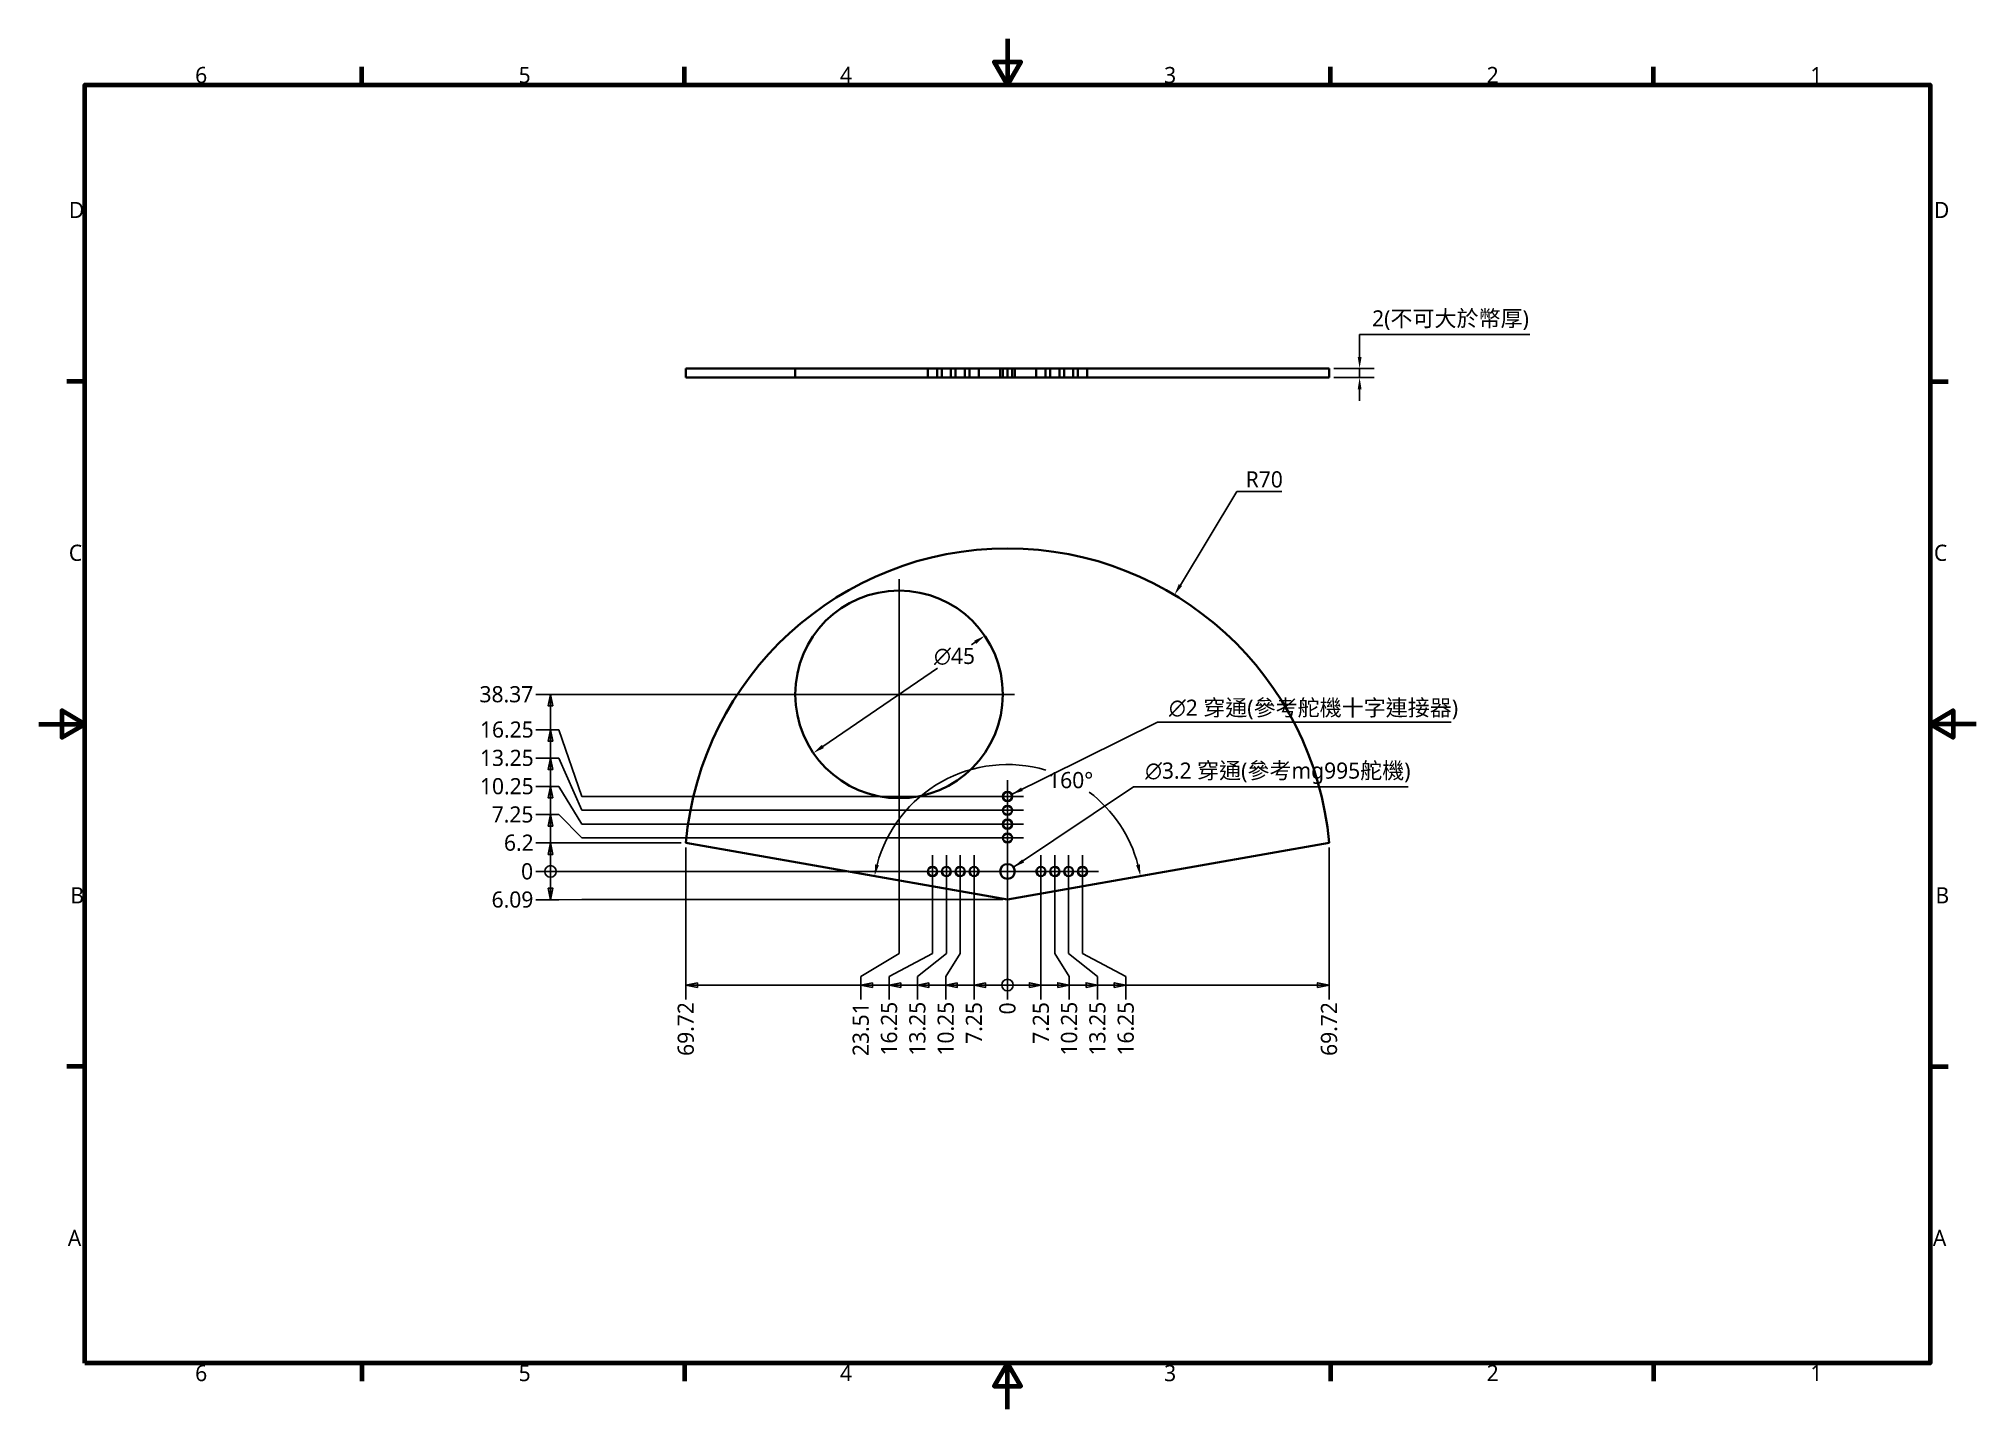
# Model space of a CAD drawing. Header units: millimetres. Extents: x 0 to 420, y 0 to 297.
import ezdxf

# ---------------------------------------------------------------- set-up
doc = ezdxf.new("R2010")
doc.units = ezdxf.units.MM
for name, color, linetype, lineweight, true_color in [('中心標記 (ISO)', 1, 'Continuous', 25, 0xff0000), ('圖框 (ISO)', 1, 'Continuous', 70, 0xff0000), ('標註 (ISO)', 5, 'Continuous', 25, 0x0000ff), ('符號 (ISO)', 7, 'Continuous', 25, 0xff0080), ('隱藏 (ISO)', 3, 'Continuous', 35, 0x00ff00)]:
    doc.layers.add(name, color=color, linetype=linetype, lineweight=lineweight, true_color=true_color)
doc.layers.add('可見 (ISO)', color=7, linetype='Continuous', lineweight=35)
doc.styles.add('註記文字 (ISO)', font='')
doc.styles.get('註記文字 (ISO)').set_extended_font_data('Microsoft JhengHei')
doc.dimstyles.new('預設 (ISO)', dxfattribs={"dimtxt": 3.5, "dimasz": 2.5, "dimexe": 3.175, "dimexo": 1, "dimgap": 0.762, "dimtad": 1, "dimtoh": 1, "dimrnd": 1e-08, "dimdsep": 46, "dimtxsty": '註記文字 (ISO)', "dimcen": 0.09, "dimdle": 10, "dimclrd": 256, "dimclre": 256, "dimclrt": 256, "dimazin": 2, "dimtfac": 0.571429, "dimtmove": 0, "dimatfit": 3, "dimfxl": 1, "dimtolj": 1, "dimtzin": 0, "dimlwd": -1, "dimlwe": -1, "dimarcsym": 0})
doc.dimstyles.new('預設 (ISO)$7', dxfattribs={"dimtxt": 3.5, "dimasz": 2.5, "dimexe": 3.175, "dimexo": 1, "dimgap": 0.762, "dimtad": 1, "dimtoh": 1, "dimrnd": 1e-08, "dimdsep": 46, "dimtxsty": '註記文字 (ISO)', "dimcen": 0.09, "dimdle": 10, "dimclrd": 256, "dimclre": 256, "dimclrt": 256, "dimazin": 2, "dimtfac": 0.571429, "dimtmove": 0, "dimatfit": 3, "dimfxl": 1, "dimtolj": 1, "dimtzin": 0, "dimlwd": -1, "dimlwe": -1, "dimarcsym": 0})

# ---------------------------------------------------------------- blocks, each defined once
blk = doc.blocks.new('圖框 預設圖框')
at = {"layer": '圖框 (ISO)'}
for p, q in [((70, 287), (70, 290.9)), ((140, 287), (140, 290.9)), ((280, 287), (280, 290.9)), ((350, 287), (350, 290.9)), ((10, 222.75), (6.1, 222.75)), ((410, 222.75), (413.9, 222.75)), ((10, 74.25), (6.1, 74.25)), ((410, 74.25), (413.9, 74.25)), ((70, 10), (70, 6.1)), ((140, 10), (140, 6.1)), ((280, 10), (280, 6.1)), ((350, 10), (350, 6.1))]:
    blk.add_line(p, q, dxfattribs=at)
at = {"layer": '圖框 (ISO)', "flags": 128}
for points in [[(210, 297), (210, 287), (207.11, 292), (212.89, 292), (210, 287)], [(10, 10), (10, 287), (410, 287), (410, 10), (10, 10)], [(0, 148.5), (10, 148.5), (5, 151.39), (5, 145.61), (10, 148.5)], [(420, 148.5), (410, 148.5), (415, 151.39), (415, 145.61), (410, 148.5)], [(210, 0), (210, 10), (207.11, 5), (212.89, 5), (210, 10)]]:
    blk.add_lwpolyline(points, dxfattribs=at)
at = {"layer": '圖框 (ISO)', "char_height": 3.5, "attachment_point": 7, "style": '註記文字 (ISO)'}
for s, insert in [('6', (33.91, 287.34)), ('5', (104.03, 287.34)), ('4', (173.69, 287.4)), ('3', (243.95, 287.34)), ('2', (313.87, 287.4)), ('1', (384.04, 287.4)), ('D', (6.53, 258.13)), ('D', (410.83, 258.13)), ('C', (6.52, 183.81)), ('C', (410.82, 183.81)), ('B', (6.86, 109.63)), ('B', (411.16, 109.63)), ('A', (6.3, 35.38)), ('A', (410.6, 35.38)), ('6', (33.91, 6.04)), ('5', (104.03, 6.04)), ('4', (173.69, 6.1)), ('3', (243.95, 6.04)), ('2', (313.87, 6.1)), ('1', (384.04, 6.1))]:
    blk.add_mtext(s, dxfattribs=dict(at, insert=insert))
blk = doc.blocks.new('*D8')
at = {"layer": 'Defpoints', "color": 0, "transparency": 16777216}
for p in [(196.86, 136.61), (140.28, 122.75), (210, 110.45), (210.98, 110.63)]:
    blk.add_point(p, dxfattribs=at)
at = {"layer": '標註 (ISO)', "transparency": 16777216}
for start, end in [(73.5013, 165.1051), (14.8949, 52.7061)]:
    blk.add_arc((210, 110.45), 29.27, start, end, dxfattribs=at)
for points in [[(182.12, 117.89), (181.31, 118.07), (181.17, 115.54)], [(238.69, 118.07), (237.88, 117.89), (238.83, 115.54)]]:
    blk.add_solid(points, dxfattribs=at)
at = {"layer": '標註 (ISO)', "transparency": 16777216, "insert": (223.7, 136.32), "char_height": 3.5, "attachment_point": 5, "style": '註記文字 (ISO)'}
blk.add_mtext('\\A1;160°', dxfattribs=at)
blk = doc.blocks.new('*D9')
at = {"layer": 'Defpoints', "color": 0, "transparency": 16777216}
for p in [(246.18, 176.47), (210, 116.55)]:
    blk.add_point(p, dxfattribs=at)
at = {"layer": '標註 (ISO)', "transparency": 16777216}
for p, q in [((259.74, 198.92), (247.48, 178.61)), ((269.49, 198.92), (259.74, 198.92))]:
    blk.add_line(p, q, dxfattribs=at)
blk.add_solid([(247.12, 178.82), (247.83, 178.39), (246.18, 176.47)], dxfattribs=at)
at = {"layer": '標註 (ISO)', "transparency": 16777216, "insert": (265.66, 201.49), "char_height": 3.5, "attachment_point": 5, "style": '註記文字 (ISO)'}
blk.add_mtext('\\A1;R70', dxfattribs=at)
blk = doc.blocks.new('*D10')
at = {"layer": 'Defpoints', "color": 0, "transparency": 16777216}
for p in [(107.75, 116.55), (210, 116.55), (210, 116.55)]:
    blk.add_point(p, dxfattribs=at)
at = {"layer": '標註 (ISO)', "transparency": 16777216}
blk.add_line((209, 116.55), (107.75, 116.55), dxfattribs=at)
at = {"layer": '標註 (ISO)', "transparency": 16777216, "insert": (105.86, 116.55), "char_height": 3.5, "attachment_point": 5, "style": '註記文字 (ISO)'}
blk.add_mtext('\\A1;0', dxfattribs=at)
blk = doc.blocks.new('*D11')
at = {"layer": 'Defpoints', "color": 0, "transparency": 16777216}
for p in [(210, 116.55), (107.75, 110.43), (210, 110.45)]:
    blk.add_point(p, dxfattribs=at)
at = {"layer": '標註 (ISO)', "transparency": 16777216}
for p, q in [((112.75, 110.43), (107.75, 110.43)), ((117.75, 110.45), (112.75, 110.43)), ((209, 110.45), (117.75, 110.45))]:
    blk.add_line(p, q, dxfattribs=at)
at = {"layer": '標註 (ISO)', "transparency": 16777216, "insert": (102.69, 110.43), "char_height": 3.5, "attachment_point": 5, "style": '註記文字 (ISO)'}
blk.add_mtext('\\A1;6.09', dxfattribs=at)
blk = doc.blocks.new('*D12')
at = {"layer": 'Defpoints', "color": 0, "transparency": 16777216}
for p in [(107.75, 154.92), (186.49, 154.92), (210, 116.55)]:
    blk.add_point(p, dxfattribs=at)
at = {"layer": '標註 (ISO)', "transparency": 16777216}
blk.add_line((185.49, 154.92), (107.75, 154.92), dxfattribs=at)
at = {"layer": '標註 (ISO)', "transparency": 16777216, "insert": (101.37, 154.92), "char_height": 3.5, "attachment_point": 5, "style": '註記文字 (ISO)'}
blk.add_mtext('\\A1;38.37', dxfattribs=at)
blk = doc.blocks.new('*D13')
at = {"layer": 'Defpoints', "color": 0, "transparency": 16777216}
for p in [(107.75, 122.75), (140.28, 122.75), (210, 116.55)]:
    blk.add_point(p, dxfattribs=at)
at = {"layer": '標註 (ISO)', "transparency": 16777216}
blk.add_line((139.28, 122.75), (107.75, 122.75), dxfattribs=at)
at = {"layer": '標註 (ISO)', "transparency": 16777216, "insert": (104.07, 122.75), "char_height": 3.5, "attachment_point": 5, "style": '註記文字 (ISO)'}
blk.add_mtext('\\A1;6.2', dxfattribs=at)
blk = doc.blocks.new('*D14')
at = {"layer": 'Defpoints', "color": 0, "transparency": 16777216}
for p in [(107.75, 128.87), (210, 123.8), (210, 116.55)]:
    blk.add_point(p, dxfattribs=at)
at = {"layer": '標註 (ISO)', "transparency": 16777216}
for p, q in [((112.75, 128.87), (107.75, 128.87)), ((117.75, 123.8), (112.75, 128.87)), ((209, 123.8), (117.75, 123.8))]:
    blk.add_line(p, q, dxfattribs=at)
at = {"layer": '標註 (ISO)', "transparency": 16777216, "insert": (102.71, 128.87), "char_height": 3.5, "attachment_point": 5, "style": '註記文字 (ISO)'}
blk.add_mtext('\\A1;7.25', dxfattribs=at)
blk = doc.blocks.new('*D15')
at = {"layer": 'Defpoints', "color": 0, "transparency": 16777216}
for p in [(107.75, 134.99), (210, 126.8), (210, 116.55)]:
    blk.add_point(p, dxfattribs=at)
at = {"layer": '標註 (ISO)', "transparency": 16777216}
for p, q in [((112.75, 134.99), (107.75, 134.99)), ((117.75, 126.8), (112.75, 134.99)), ((209, 126.8), (117.75, 126.8))]:
    blk.add_line(p, q, dxfattribs=at)
at = {"layer": '標註 (ISO)', "transparency": 16777216, "insert": (101.47, 134.99), "char_height": 3.5, "attachment_point": 5, "style": '註記文字 (ISO)'}
blk.add_mtext('\\A1;10.25', dxfattribs=at)
blk = doc.blocks.new('*D16')
at = {"layer": 'Defpoints', "color": 0, "transparency": 16777216}
for p in [(107.75, 141.13), (210, 129.8), (210, 116.55)]:
    blk.add_point(p, dxfattribs=at)
at = {"layer": '標註 (ISO)', "transparency": 16777216}
for p, q in [((112.75, 141.13), (107.75, 141.13)), ((117.75, 129.8), (112.75, 141.13)), ((209, 129.8), (117.75, 129.8))]:
    blk.add_line(p, q, dxfattribs=at)
at = {"layer": '標註 (ISO)', "transparency": 16777216, "insert": (101.47, 141.13), "char_height": 3.5, "attachment_point": 5, "style": '註記文字 (ISO)'}
blk.add_mtext('\\A1;13.25', dxfattribs=at)
blk = doc.blocks.new('*D17')
at = {"layer": 'Defpoints', "color": 0, "transparency": 16777216}
for p in [(107.75, 147.27), (210, 132.8), (210, 116.55)]:
    blk.add_point(p, dxfattribs=at)
at = {"layer": '標註 (ISO)', "transparency": 16777216}
for p, q in [((112.75, 147.27), (107.75, 147.27)), ((117.75, 132.8), (112.75, 147.27)), ((209, 132.8), (117.75, 132.8))]:
    blk.add_line(p, q, dxfattribs=at)
at = {"layer": '標註 (ISO)', "transparency": 16777216, "insert": (101.47, 147.27), "char_height": 3.5, "attachment_point": 5, "style": '註記文字 (ISO)'}
blk.add_mtext('\\A1;16.25', dxfattribs=at)
blk = doc.blocks.new('2dTransSymbol1')
at = {"layer": '標註 (ISO)'}
for p, q in [((110.93, 154.92), (110.43, 152.42)), ((110.43, 152.42), (111.43, 152.42)), ((110.93, 152.42), (110.93, 154.92)), ((111.43, 152.42), (110.93, 154.92)), ((110.93, 147.27), (110.93, 152.42)), ((110.93, 147.27), (110.43, 144.77)), ((110.93, 144.77), (110.93, 147.27)), ((111.43, 144.77), (110.93, 147.27)), ((110.43, 144.77), (111.43, 144.77)), ((110.93, 141.13), (110.93, 144.77)), ((110.93, 141.13), (110.43, 138.63)), ((110.43, 138.63), (111.43, 138.63)), ((110.93, 138.63), (110.93, 141.13)), ((111.43, 138.63), (110.93, 141.13)), ((110.93, 134.99), (110.93, 138.63)), ((110.93, 134.99), (110.43, 132.49)), ((110.93, 132.49), (110.93, 134.99)), ((111.43, 132.49), (110.93, 134.99)), ((110.43, 132.49), (111.43, 132.49)), ((110.93, 128.87), (110.93, 132.49)), ((110.93, 128.87), (110.43, 126.37)), ((110.43, 126.37), (111.43, 126.37)), ((110.93, 126.37), (110.93, 128.87)), ((111.43, 126.37), (110.93, 128.87)), ((110.93, 122.75), (110.93, 126.37)), ((110.93, 122.75), (110.43, 120.25)), ((110.93, 120.25), (110.93, 122.75)), ((111.43, 120.25), (110.93, 122.75)), ((110.43, 120.25), (111.43, 120.25)), ((110.93, 116.55), (110.93, 120.25)), ((110.93, 114.05), (110.93, 116.55)), ((110.93, 112.93), (110.93, 114.05)), ((110.43, 112.93), (110.93, 110.43)), ((111.43, 112.93), (110.43, 112.93)), ((110.93, 112.93), (110.93, 110.43)), ((110.93, 110.43), (111.43, 112.93))]:
    blk.add_line(p, q, dxfattribs=at)
at = {"layer": '標註 (ISO)', "flags": 128}
for points in [[(111.43, 152.42), (110.93, 154.92), (110.43, 152.42), (111.43, 152.42)], [(111.43, 144.77), (110.93, 147.27), (110.43, 144.77), (111.43, 144.77)], [(111.43, 138.63), (110.93, 141.13), (110.43, 138.63), (111.43, 138.63)], [(111.43, 132.49), (110.93, 134.99), (110.43, 132.49), (111.43, 132.49)], [(111.43, 126.37), (110.93, 128.87), (110.43, 126.37), (111.43, 126.37)], [(111.43, 120.25), (110.93, 122.75), (110.43, 120.25), (111.43, 120.25)], [(110.43, 112.93), (110.93, 110.43), (111.43, 112.93), (110.43, 112.93)]]:
    blk.add_lwpolyline(points, dxfattribs=at)
at = {"layer": '標註 (ISO)'}
blk.add_circle((110.93, 116.55), 1.25, dxfattribs=at)
for points in [[(111.43, 152.42), (110.93, 154.92), (110.43, 152.42), (111.43, 152.42)], [(111.43, 144.77), (110.93, 147.27), (110.43, 144.77), (111.43, 144.77)], [(111.43, 138.63), (110.93, 141.13), (110.43, 138.63), (111.43, 138.63)], [(111.43, 132.49), (110.93, 134.99), (110.43, 132.49), (111.43, 132.49)], [(111.43, 126.37), (110.93, 128.87), (110.43, 126.37), (111.43, 126.37)], [(111.43, 120.25), (110.93, 122.75), (110.43, 120.25), (111.43, 120.25)], [(110.43, 112.93), (110.93, 110.43), (111.43, 112.93), (110.43, 112.93)]]:
    blk.add_solid(points, dxfattribs=at)
blk = doc.blocks.new('*D19')
at = {"layer": 'Defpoints', "color": 0, "transparency": 16777216}
for p in [(210, 116.55), (210, 116.55), (210, 88.76)]:
    blk.add_point(p, dxfattribs=at)
at = {"layer": '標註 (ISO)', "transparency": 16777216}
blk.add_line((210, 115.55), (210, 88.76), dxfattribs=at)
at = {"layer": '標註 (ISO)', "transparency": 16777216, "insert": (210, 86.86), "char_height": 3.5, "attachment_point": 5, "rotation": 90, "style": '註記文字 (ISO)'}
blk.add_mtext('\\A1;0', dxfattribs=at)
blk = doc.blocks.new('*D20')
at = {"layer": 'Defpoints', "color": 0, "transparency": 16777216}
for p in [(186.49, 154.92), (210, 116.55), (178.21, 88.76)]:
    blk.add_point(p, dxfattribs=at)
at = {"layer": '標註 (ISO)', "transparency": 16777216}
for p, q in [((186.49, 153.92), (186.49, 98.76)), ((186.49, 98.76), (178.21, 93.76)), ((178.21, 93.76), (178.21, 88.76))]:
    blk.add_line(p, q, dxfattribs=at)
at = {"layer": '標註 (ISO)', "transparency": 16777216, "insert": (178.21, 82.36), "char_height": 3.5, "attachment_point": 5, "rotation": 90, "style": '註記文字 (ISO)'}
blk.add_mtext('\\A1;23.51', dxfattribs=at)
blk = doc.blocks.new('*D21')
at = {"layer": 'Defpoints', "color": 0, "transparency": 16777216}
for p in [(140.28, 122.75), (210, 116.55), (140.28, 88.76)]:
    blk.add_point(p, dxfattribs=at)
at = {"layer": '標註 (ISO)', "transparency": 16777216}
blk.add_line((140.28, 121.75), (140.28, 88.76), dxfattribs=at)
at = {"layer": '標註 (ISO)', "transparency": 16777216, "insert": (140.28, 82.4), "char_height": 3.5, "attachment_point": 5, "rotation": 90, "style": '註記文字 (ISO)'}
blk.add_mtext('\\A1;69.72', dxfattribs=at)
blk = doc.blocks.new('*D22')
at = {"layer": 'Defpoints', "color": 0, "transparency": 16777216}
for p in [(279.72, 122.75), (210, 116.55), (279.72, 88.76)]:
    blk.add_point(p, dxfattribs=at)
at = {"layer": '標註 (ISO)', "transparency": 16777216}
blk.add_line((279.72, 121.75), (279.72, 88.76), dxfattribs=at)
at = {"layer": '標註 (ISO)', "transparency": 16777216, "insert": (279.72, 82.4), "char_height": 3.5, "attachment_point": 5, "rotation": 90, "style": '註記文字 (ISO)'}
blk.add_mtext('\\A1;69.72', dxfattribs=at)
blk = doc.blocks.new('*D23')
at = {"layer": 'Defpoints', "color": 0, "transparency": 16777216}
for p in [(210, 116.55), (217.25, 116.55), (217.25, 88.76)]:
    blk.add_point(p, dxfattribs=at)
at = {"layer": '標註 (ISO)', "transparency": 16777216}
blk.add_line((217.25, 115.55), (217.25, 88.76), dxfattribs=at)
at = {"layer": '標註 (ISO)', "transparency": 16777216, "insert": (217.25, 83.71), "char_height": 3.5, "attachment_point": 5, "rotation": 90, "style": '註記文字 (ISO)'}
blk.add_mtext('\\A1;7.25', dxfattribs=at)
blk = doc.blocks.new('*D24')
at = {"layer": 'Defpoints', "color": 0, "transparency": 16777216}
for p in [(210, 116.55), (220.25, 116.55), (223.38, 88.76)]:
    blk.add_point(p, dxfattribs=at)
at = {"layer": '標註 (ISO)', "transparency": 16777216}
for p, q in [((220.25, 115.55), (220.25, 98.76)), ((220.25, 98.76), (223.38, 93.76)), ((223.38, 93.76), (223.38, 88.76))]:
    blk.add_line(p, q, dxfattribs=at)
at = {"layer": '標註 (ISO)', "transparency": 16777216, "insert": (223.38, 82.47), "char_height": 3.5, "attachment_point": 5, "rotation": 90, "style": '註記文字 (ISO)'}
blk.add_mtext('\\A1;10.25', dxfattribs=at)
blk = doc.blocks.new('*D25')
at = {"layer": 'Defpoints', "color": 0, "transparency": 16777216}
for p in [(210, 116.55), (223.25, 116.55), (229.52, 88.76)]:
    blk.add_point(p, dxfattribs=at)
at = {"layer": '標註 (ISO)', "transparency": 16777216}
for p, q in [((223.25, 115.55), (223.25, 98.76)), ((223.25, 98.76), (229.52, 93.76)), ((229.52, 93.76), (229.52, 88.76))]:
    blk.add_line(p, q, dxfattribs=at)
at = {"layer": '標註 (ISO)', "transparency": 16777216, "insert": (229.52, 82.47), "char_height": 3.5, "attachment_point": 5, "rotation": 90, "style": '註記文字 (ISO)'}
blk.add_mtext('\\A1;13.25', dxfattribs=at)
blk = doc.blocks.new('*D26')
at = {"layer": 'Defpoints', "color": 0, "transparency": 16777216}
for p in [(210, 116.55), (226.25, 116.55), (235.65, 88.76)]:
    blk.add_point(p, dxfattribs=at)
at = {"layer": '標註 (ISO)', "transparency": 16777216}
for p, q in [((226.25, 115.55), (226.25, 98.76)), ((226.25, 98.76), (235.65, 93.76)), ((235.65, 93.76), (235.65, 88.76))]:
    blk.add_line(p, q, dxfattribs=at)
at = {"layer": '標註 (ISO)', "transparency": 16777216, "insert": (235.65, 82.47), "char_height": 3.5, "attachment_point": 5, "rotation": 90, "style": '註記文字 (ISO)'}
blk.add_mtext('\\A1;16.25', dxfattribs=at)
blk = doc.blocks.new('*D27')
at = {"layer": 'Defpoints', "color": 0, "transparency": 16777216}
for p in [(202.75, 116.55), (210, 116.55), (202.75, 88.76)]:
    blk.add_point(p, dxfattribs=at)
at = {"layer": '標註 (ISO)', "transparency": 16777216}
blk.add_line((202.75, 115.55), (202.75, 88.76), dxfattribs=at)
at = {"layer": '標註 (ISO)', "transparency": 16777216, "insert": (202.75, 83.71), "char_height": 3.5, "attachment_point": 5, "rotation": 90, "style": '註記文字 (ISO)'}
blk.add_mtext('\\A1;7.25', dxfattribs=at)
blk = doc.blocks.new('*D28')
at = {"layer": 'Defpoints', "color": 0, "transparency": 16777216}
for p in [(199.75, 116.55), (210, 116.55), (196.62, 88.76)]:
    blk.add_point(p, dxfattribs=at)
at = {"layer": '標註 (ISO)', "transparency": 16777216}
for p, q in [((199.75, 115.55), (199.75, 98.76)), ((199.75, 98.76), (196.62, 93.76)), ((196.62, 93.76), (196.62, 88.76))]:
    blk.add_line(p, q, dxfattribs=at)
at = {"layer": '標註 (ISO)', "transparency": 16777216, "insert": (196.62, 82.47), "char_height": 3.5, "attachment_point": 5, "rotation": 90, "style": '註記文字 (ISO)'}
blk.add_mtext('\\A1;10.25', dxfattribs=at)
blk = doc.blocks.new('*D29')
at = {"layer": 'Defpoints', "color": 0, "transparency": 16777216}
for p in [(196.75, 116.55), (210, 116.55), (190.48, 88.76)]:
    blk.add_point(p, dxfattribs=at)
at = {"layer": '標註 (ISO)', "transparency": 16777216}
for p, q in [((196.75, 115.55), (196.75, 98.76)), ((196.75, 98.76), (190.48, 93.76)), ((190.48, 93.76), (190.48, 88.76))]:
    blk.add_line(p, q, dxfattribs=at)
at = {"layer": '標註 (ISO)', "transparency": 16777216, "insert": (190.48, 82.47), "char_height": 3.5, "attachment_point": 5, "rotation": 90, "style": '註記文字 (ISO)'}
blk.add_mtext('\\A1;13.25', dxfattribs=at)
blk = doc.blocks.new('*D30')
at = {"layer": 'Defpoints', "color": 0, "transparency": 16777216}
for p in [(193.75, 116.55), (210, 116.55), (184.35, 88.76)]:
    blk.add_point(p, dxfattribs=at)
at = {"layer": '標註 (ISO)', "transparency": 16777216}
for p, q in [((193.75, 115.55), (193.75, 98.76)), ((193.75, 98.76), (184.35, 93.76)), ((184.35, 93.76), (184.35, 88.76))]:
    blk.add_line(p, q, dxfattribs=at)
at = {"layer": '標註 (ISO)', "transparency": 16777216, "insert": (184.35, 82.47), "char_height": 3.5, "attachment_point": 5, "rotation": 90, "style": '註記文字 (ISO)'}
blk.add_mtext('\\A1;16.25', dxfattribs=at)
blk = doc.blocks.new('2dTransSymbol2')
at = {"layer": '標註 (ISO)'}
for p, q in [((142.78, 92.43), (140.28, 91.93)), ((142.78, 91.43), (142.78, 92.43)), ((180.71, 92.43), (178.21, 91.93)), ((180.71, 91.43), (180.71, 92.43)), ((186.85, 92.43), (184.35, 91.93)), ((186.85, 91.43), (186.85, 92.43)), ((192.98, 92.43), (190.48, 91.93)), ((192.98, 91.43), (192.98, 92.43)), ((199.12, 92.43), (196.62, 91.93)), ((199.12, 91.43), (199.12, 92.43)), ((205.25, 92.43), (202.75, 91.93)), ((205.25, 91.43), (205.25, 92.43)), ((217.25, 91.93), (214.75, 92.43)), ((214.75, 92.43), (214.75, 91.43)), ((223.38, 91.93), (220.88, 92.43)), ((220.88, 92.43), (220.88, 91.43)), ((229.52, 91.93), (227.02, 92.43)), ((227.02, 92.43), (227.02, 91.43)), ((235.65, 91.93), (233.15, 92.43)), ((233.15, 92.43), (233.15, 91.43)), ((279.72, 91.93), (277.22, 92.43)), ((277.22, 92.43), (277.22, 91.43)), ((142.78, 91.93), (140.28, 91.93)), ((140.28, 91.93), (142.78, 91.43)), ((142.78, 91.93), (178.21, 91.93)), ((180.71, 91.93), (178.21, 91.93)), ((178.21, 91.93), (180.71, 91.43)), ((180.71, 91.93), (184.35, 91.93)), ((186.85, 91.93), (184.35, 91.93)), ((184.35, 91.93), (186.85, 91.43)), ((186.85, 91.93), (190.48, 91.93)), ((192.98, 91.93), (190.48, 91.93)), ((190.48, 91.93), (192.98, 91.43)), ((192.98, 91.93), (196.62, 91.93)), ((199.12, 91.93), (196.62, 91.93)), ((196.62, 91.93), (199.12, 91.43)), ((199.12, 91.93), (202.75, 91.93)), ((205.25, 91.93), (202.75, 91.93)), ((202.75, 91.93), (205.25, 91.43)), ((205.25, 91.93), (210, 91.93)), ((212.5, 91.93), (210, 91.93)), ((212.5, 91.93), (214.75, 91.93)), ((214.75, 91.93), (217.25, 91.93)), ((214.75, 91.43), (217.25, 91.93)), ((217.25, 91.93), (220.88, 91.93)), ((220.88, 91.93), (223.38, 91.93)), ((220.88, 91.43), (223.38, 91.93)), ((223.38, 91.93), (227.02, 91.93)), ((227.02, 91.93), (229.52, 91.93)), ((227.02, 91.43), (229.52, 91.93)), ((229.52, 91.93), (233.15, 91.93)), ((233.15, 91.93), (235.65, 91.93)), ((233.15, 91.43), (235.65, 91.93)), ((235.65, 91.93), (277.22, 91.93)), ((277.22, 91.93), (279.72, 91.93)), ((277.22, 91.43), (279.72, 91.93))]:
    blk.add_line(p, q, dxfattribs=at)
at = {"layer": '標註 (ISO)', "flags": 128}
for points in [[(142.78, 92.43), (140.28, 91.93), (142.78, 91.43), (142.78, 92.43)], [(180.71, 92.43), (178.21, 91.93), (180.71, 91.43), (180.71, 92.43)], [(186.85, 92.43), (184.35, 91.93), (186.85, 91.43), (186.85, 92.43)], [(192.98, 92.43), (190.48, 91.93), (192.98, 91.43), (192.98, 92.43)], [(199.12, 92.43), (196.62, 91.93), (199.12, 91.43), (199.12, 92.43)], [(205.25, 92.43), (202.75, 91.93), (205.25, 91.43), (205.25, 92.43)], [(214.75, 91.43), (217.25, 91.93), (214.75, 92.43), (214.75, 91.43)], [(220.88, 91.43), (223.38, 91.93), (220.88, 92.43), (220.88, 91.43)], [(227.02, 91.43), (229.52, 91.93), (227.02, 92.43), (227.02, 91.43)], [(233.15, 91.43), (235.65, 91.93), (233.15, 92.43), (233.15, 91.43)], [(277.22, 91.43), (279.72, 91.93), (277.22, 92.43), (277.22, 91.43)]]:
    blk.add_lwpolyline(points, dxfattribs=at)
at = {"layer": '標註 (ISO)'}
blk.add_circle((210, 91.93), 1.25, dxfattribs=at)
for points in [[(142.78, 92.43), (140.28, 91.93), (142.78, 91.43), (142.78, 92.43)], [(180.71, 92.43), (178.21, 91.93), (180.71, 91.43), (180.71, 92.43)], [(186.85, 92.43), (184.35, 91.93), (186.85, 91.43), (186.85, 92.43)], [(192.98, 92.43), (190.48, 91.93), (192.98, 91.43), (192.98, 92.43)], [(199.12, 92.43), (196.62, 91.93), (199.12, 91.43), (199.12, 92.43)], [(205.25, 92.43), (202.75, 91.93), (205.25, 91.43), (205.25, 92.43)], [(214.75, 91.43), (217.25, 91.93), (214.75, 92.43), (214.75, 91.43)], [(220.88, 91.43), (223.38, 91.93), (220.88, 92.43), (220.88, 91.43)], [(227.02, 91.43), (229.52, 91.93), (227.02, 92.43), (227.02, 91.43)], [(233.15, 91.43), (235.65, 91.93), (233.15, 92.43), (233.15, 91.43)], [(277.22, 91.43), (279.72, 91.93), (277.22, 92.43), (277.22, 91.43)]]:
    blk.add_solid(points, dxfattribs=at)
blk = doc.blocks.new('*D32')
at = {"layer": 'Defpoints', "color": 0, "transparency": 16777216}
for p in [(205.06, 167.62), (167.92, 142.21)]:
    blk.add_point(p, dxfattribs=at)
at = {"layer": '標註 (ISO)', "transparency": 16777216}
for p, q in [((203, 166.21), (202.22, 165.68)), ((169.98, 143.62), (194.79, 160.59))]:
    blk.add_line(p, q, dxfattribs=at)
for points in [[(202.76, 166.55), (203.23, 165.86), (205.06, 167.62)], [(169.74, 143.97), (170.21, 143.28), (167.92, 142.21)]]:
    blk.add_solid(points, dxfattribs=at)
at = {"layer": '標註 (ISO)', "transparency": 16777216, "insert": (198.51, 163.14), "char_height": 3.5, "attachment_point": 5, "style": '註記文字 (ISO)'}
blk.add_mtext('\\A1;∅45', dxfattribs=at)
blk = doc.blocks.new('*D33')
at = {"layer": 'Defpoints', "color": 0, "transparency": 16777216}
for p in [(279.72, 225.56), (279.72, 223.56), (286.33, 225.56)]:
    blk.add_point(p, dxfattribs=at)
at = {"layer": '標註 (ISO)', "transparency": 16777216}
for p, q in [((323.22, 232.94), (286.33, 232.94)), ((286.33, 232.94), (286.33, 230.56)), ((286.33, 228.06), (286.33, 230.56)), ((280.72, 225.56), (289.51, 225.56)), ((280.72, 223.56), (289.51, 223.56)), ((286.33, 223.56), (286.33, 225.56)), ((286.33, 221.06), (286.33, 218.56))]:
    blk.add_line(p, q, dxfattribs=at)
for points in [[(285.92, 228.06), (286.75, 228.06), (286.33, 225.56)], [(285.92, 221.06), (286.75, 221.06), (286.33, 223.56)]]:
    blk.add_solid(points, dxfattribs=at)
at = {"layer": '標註 (ISO)', "transparency": 16777216, "insert": (306.03, 236.01), "char_height": 3.5, "attachment_point": 5, "style": '註記文字 (ISO)'}
blk.add_mtext('\\A1;\\f微軟正黑體|b0|i0;\\H3.5000;2(不可大於幣厚)', dxfattribs=at)

msp = doc.modelspace()

# ---------------------------------------------------------------- linework, layer by layer
at = {"layer": '中心標記 (ISO)', "linetype": 'Continuous'}
for p, q in [((186.4876, 179.9151), (186.4876, 129.9151)), ((211.4876, 154.9151), (161.4876, 154.9151)), ((210, 136.2963), (210, 129.2963)), ((213.5, 132.7963), (206.5, 132.7963)), ((210, 133.2963), (210, 126.2963)), ((210, 130.2963), (210, 123.2963)), ((213.5, 129.7963), (206.5, 129.7963)), ((213.5, 126.7963), (206.5, 126.7963)), ((210, 127.2963), (210, 120.2963)), ((213.5, 123.7963), (206.5, 123.7963)), ((193.75, 120.0463), (193.75, 113.0463)), ((196.75, 120.0463), (196.75, 113.0463)), ((199.75, 120.0463), (199.75, 113.0463)), ((202.75, 120.0463), (202.75, 113.0463)), ((210, 120.6463), (210, 112.4463)), ((217.25, 120.0463), (217.25, 113.0463)), ((220.25, 120.0463), (220.25, 113.0463)), ((223.25, 120.0463), (223.25, 113.0463)), ((226.25, 120.0463), (226.25, 113.0463)), ((197.25, 116.5463), (190.25, 116.5463)), ((200.25, 116.5463), (193.25, 116.5463)), ((203.25, 116.5463), (196.25, 116.5463)), ((206.25, 116.5463), (199.25, 116.5463)), ((214.1, 116.5463), (205.9, 116.5463)), ((220.75, 116.5463), (213.75, 116.5463)), ((223.75, 116.5463), (216.75, 116.5463)), ((226.75, 116.5463), (219.75, 116.5463)), ((229.75, 116.5463), (222.75, 116.5463))]:
    msp.add_line(p, q, dxfattribs=at)
at = {"layer": '可見 (ISO)'}
for p, q in [((140.2753, 223.5593), (140.2753, 225.5593)), ((279.7247, 225.5593), (140.2753, 225.5593)), ((140.2753, 223.5593), (279.7247, 223.5593)), ((279.7247, 223.5593), (279.7247, 225.5593)), ((140.2753, 122.7481), (210, 110.4537)), ((210, 110.4537), (279.7247, 122.7481))]:
    msp.add_line(p, q, dxfattribs=at)
for centre, radius in [((186.4876, 154.9151), 22.5), ((210, 132.7963), 1), ((210, 129.7963), 1), ((210, 126.7963), 1), ((210, 123.7963), 1), ((210, 116.5463), 1.6), ((193.75, 116.5463), 1), ((196.75, 116.5463), 1), ((199.75, 116.5463), 1), ((202.75, 116.5463), 1), ((217.25, 116.5463), 1), ((220.25, 116.5463), 1), ((223.25, 116.5463), 1), ((226.25, 116.5463), 1)]:
    msp.add_circle(centre, radius, dxfattribs=at)
msp.add_arc((210, 116.5463), 70, 5.0829, 174.9171, dxfattribs=at)
at = {"layer": '隱藏 (ISO)'}
for p, q in [((163.9876, 223.5593), (163.9876, 225.5593)), ((192.75, 223.5593), (192.75, 225.5593)), ((194.75, 223.5593), (194.75, 225.5593)), ((195.75, 223.5593), (195.75, 225.5593)), ((197.75, 223.5593), (197.75, 225.5593)), ((198.75, 223.5593), (198.75, 225.5593)), ((200.75, 223.5593), (200.75, 225.5593)), ((201.75, 223.5593), (201.75, 225.5593)), ((203.75, 223.5593), (203.75, 225.5593)), ((208.4, 225.5593), (208.4, 223.5593)), ((208.9876, 223.5593), (208.9876, 225.5593)), ((209, 223.5593), (209, 225.5593)), ((210, 223.5593), (210, 225.5593)), ((211, 223.5593), (211, 225.5593)), ((211.6, 225.5593), (211.6, 223.5593)), ((216.25, 223.5593), (216.25, 225.5593)), ((218.25, 223.5593), (218.25, 225.5593)), ((219.25, 223.5593), (219.25, 225.5593)), ((221.25, 223.5593), (221.25, 225.5593)), ((222.25, 223.5593), (222.25, 225.5593)), ((224.25, 223.5593), (224.25, 225.5593)), ((225.25, 223.5593), (225.25, 225.5593)), ((227.25, 223.5593), (227.25, 225.5593))]:
    msp.add_line(p, q, dxfattribs=at)

# ---------------------------------------------------------------- block references
msp.add_blockref('圖框 預設圖框', (0, 0))
at = {"layer": '標註 (ISO)'}
for name in ['2dTransSymbol1', '2dTransSymbol2']:
    msp.add_blockref(name, (0, 0), dxfattribs=at)

# ---------------------------------------------------------------- texts
at = {"layer": '符號 (ISO)', "char_height": 3.5, "attachment_point": 7, "line_spacing_factor": 0.6125, "style": '註記文字 (ISO)'}
for s, insert, width in [('{\\f微軟正黑體|b0|i0;\\H3.5000;\\fAIGDT|b0|i0;\\H3.5000;n\\f微軟正黑體|b0|i0;\\H3.5000;2 穿通(參考舵機十字連接器)}', (245.0092, 149.5068), 62.238954), ('{\\f微軟正黑體|b0|i0;\\H3.5000;\\fAIGDT|b0|i0;\\H3.5000;n\\f微軟正黑體|b0|i0;\\H3.5000;3.2 穿通(參考mg995舵機)}', (239.8469, 135.4783), 58.078879)]:
    msp.add_mtext(s, dxfattribs=dict(at, insert=insert, width=width))

# ---------------------------------------------------------------- dimensions: what is measured, and where the dimension line sits
at = {"layer": '標註 (ISO)'}
dim = msp.add_linear_dim(base=(286.3349, 225.5593), p1=(279.7247, 223.5593), p2=(279.7247, 225.5593), angle=90, text='\\f微軟正黑體|b0|i0;\\H3.5000;<>(不可大於幣厚)', dimstyle='預設 (ISO)', override={"dimgap": 0.762, "dimtih": 1, "dimtoh": 1, "dimdec": 2, "dimtol": 0, "dimlim": 0, "dimtp": 0, "dimtm": 0, "dimtdec": 2, "dimtofl": 1, "dimtmove": 1, "dimatfit": 1}, dxfattribs=at)
dim.commit()
dim.dimension.update_dxf_attribs({"geometry": '*D33', "text_midpoint": (286.4811, 232.9363), "dimtype": 160})
dim = msp.add_radius_dim(center=(210, 116.5463), mpoint=(246.1849, 176.4684), dimstyle='預設 (ISO)', override={"dimgap": 0.762, "dimtih": 1, "dimdec": 2, "dimlfac": 1, "dimcen": 0, "dimtol": 0, "dimlim": 0, "dimtp": 0, "dimtm": 0, "dimtdec": 2, "dimtofl": 0}, dxfattribs=at)
dim.commit()
dim.dimension.update_dxf_attribs({"geometry": '*D9', "text_midpoint": (265.66, 198.9189), "dimtype": 164})
dim = msp.add_diameter_dim_2p(p1=(167.9158, 142.2131), p2=(205.0593, 167.6171), dimstyle='預設 (ISO)', override={"dimgap": 0.762, "dimtad": 0, "dimtih": 1, "dimdec": 2, "dimlfac": 1, "dimtol": 0, "dimlim": 0, "dimtp": 0, "dimtm": 0, "dimtdec": 2, "dimatfit": 2}, dxfattribs=at)
dim.commit()
dim.dimension.update_dxf_attribs({"geometry": '*D32', "text_midpoint": (198.5063, 163.1352), "dimtype": 163})
for feature_location, offset, dtype, origin, picture, middle in [((186.4876, 154.9151), (-78.7354, 0), 0, (210, 116.5463), '*D12', (101.3662, 154.9151)), ((186.4876, 154.9151), (-8.2798, -66.1571), 1, (210, 116.5463), '*D20', (178.2077, 82.3584)), ((210, 132.7963), (-102.2478, 14.473), 0, (210, 116.5463), '*D17', (101.4657, 147.2693)), ((210, 129.7963), (-102.2478, 11.3348), 0, (210, 116.5463), '*D16', (101.4657, 141.1311)), ((210, 126.7963), (-102.2478, 8.1966), 0, (210, 116.5463), '*D15', (101.4657, 134.9929)), ((210, 123.7963), (-102.2478, 5.069), 0, (210, 116.5463), '*D14', (102.7061, 128.8652)), ((140.2753, 122.7481), (-32.5231, 0), 0, (210, 116.5463), '*D13', (104.072, 122.7481)), ((140.2753, 122.7481), (0, -33.9901), 1, (210, 116.5463), '*D21', (140.2753, 82.3957)), ((279.7247, 122.7481), (0, -33.9901), 1, (210, 116.5463), '*D22', (279.7247, 82.3957)), ((210, 116.5462798357), (-102.2478037875, 0), 0, (210, 116.5462798357), '*D10', (105.8581755557, 116.5462798357)), ((210, 110.4537), (-102.2478, -0.0246), 0, (210, 116.5463), '*D11', (102.6926, 110.4291)), ((193.75, 116.5463), (-9.4041, -27.7883), 1, (210, 116.5463), '*D30', (184.3459, 82.4714)), ((196.75, 116.5463), (-6.2659, -27.7883), 1, (210, 116.5463), '*D29', (190.4841, 82.4714)), ((199.75, 116.5463), (-3.1277, -27.7883), 1, (210, 116.5463), '*D28', (196.6223, 82.4714)), ((202.75, 116.5463), (0, -27.7883), 1, (210, 116.5463), '*D27', (202.75, 83.7119)), ((210, 116.5462798357), (0, -27.7883295199), 1, (210, 116.5462798357), '*D19', (210, 86.8639296589)), ((217.25, 116.5463), (0, -27.7883), 1, (210, 116.5463), '*D23', (217.25, 83.7119)), ((220.25, 116.5463), (3.1277, -27.7883), 1, (210, 116.5463), '*D24', (223.3777, 82.4714)), ((223.25, 116.5463), (6.2659, -27.7883), 1, (210, 116.5463), '*D25', (229.5159, 82.4714)), ((226.25, 116.5463), (9.4041, -27.7883), 1, (210, 116.5463), '*D26', (235.6541, 82.4714))]:
    dim = msp.add_ordinate_dim(feature_location=feature_location, offset=offset, dtype=dtype, origin=origin, dimstyle='預設 (ISO)', override={"dimgap": 0.762, "dimtad": 0, "dimdec": 2, "dimtol": 0, "dimlim": 0, "dimtp": 0, "dimtm": 0, "dimtdec": 2}, dxfattribs=at)
    dim.commit()
    dim.dimension.update_dxf_attribs({"geometry": picture, "text_midpoint": middle})
dim = msp.add_angular_dim_3p(base=(196.8629, 136.6118), center=(210, 110.4537), p1=(210.9848, 110.6274), p2=(140.2753, 122.7481), dimstyle='預設 (ISO)', override={"dimgap": 0.762, "dimtih": 1, "dimse1": 1, "dimse2": 1, "dimadec": 2, "dimtol": 0, "dimlim": 0, "dimtp": 0, "dimtm": 0, "dimtdec": 2}, dxfattribs=at)
dim.commit()
dim.dimension.update_dxf_attribs({"geometry": '*D8', "text_midpoint": (223.7002, 136.3213), "dimtype": 165})

# ---------------------------------------------------------------- leaders
at = {"layer": '符號 (ISO)', "annotation_type": 0, "has_hookline": 1, "hookline_direction": 0}
for points, text_width in [([(210.8944, 133.2436), (242.5092, 148.9234), (245.0092, 148.9234)], 61.1656), ([(211.3243, 117.4442), (237.3469, 134.8949), (239.8469, 134.8949)], 57.042)]:
    msp.add_leader(points, dimstyle='預設 (ISO)$7', override={"dimgap": 0, "dimtad": 1}, dxfattribs=dict(at, text_width=text_width))

doc.saveas('drawing.dxf')
